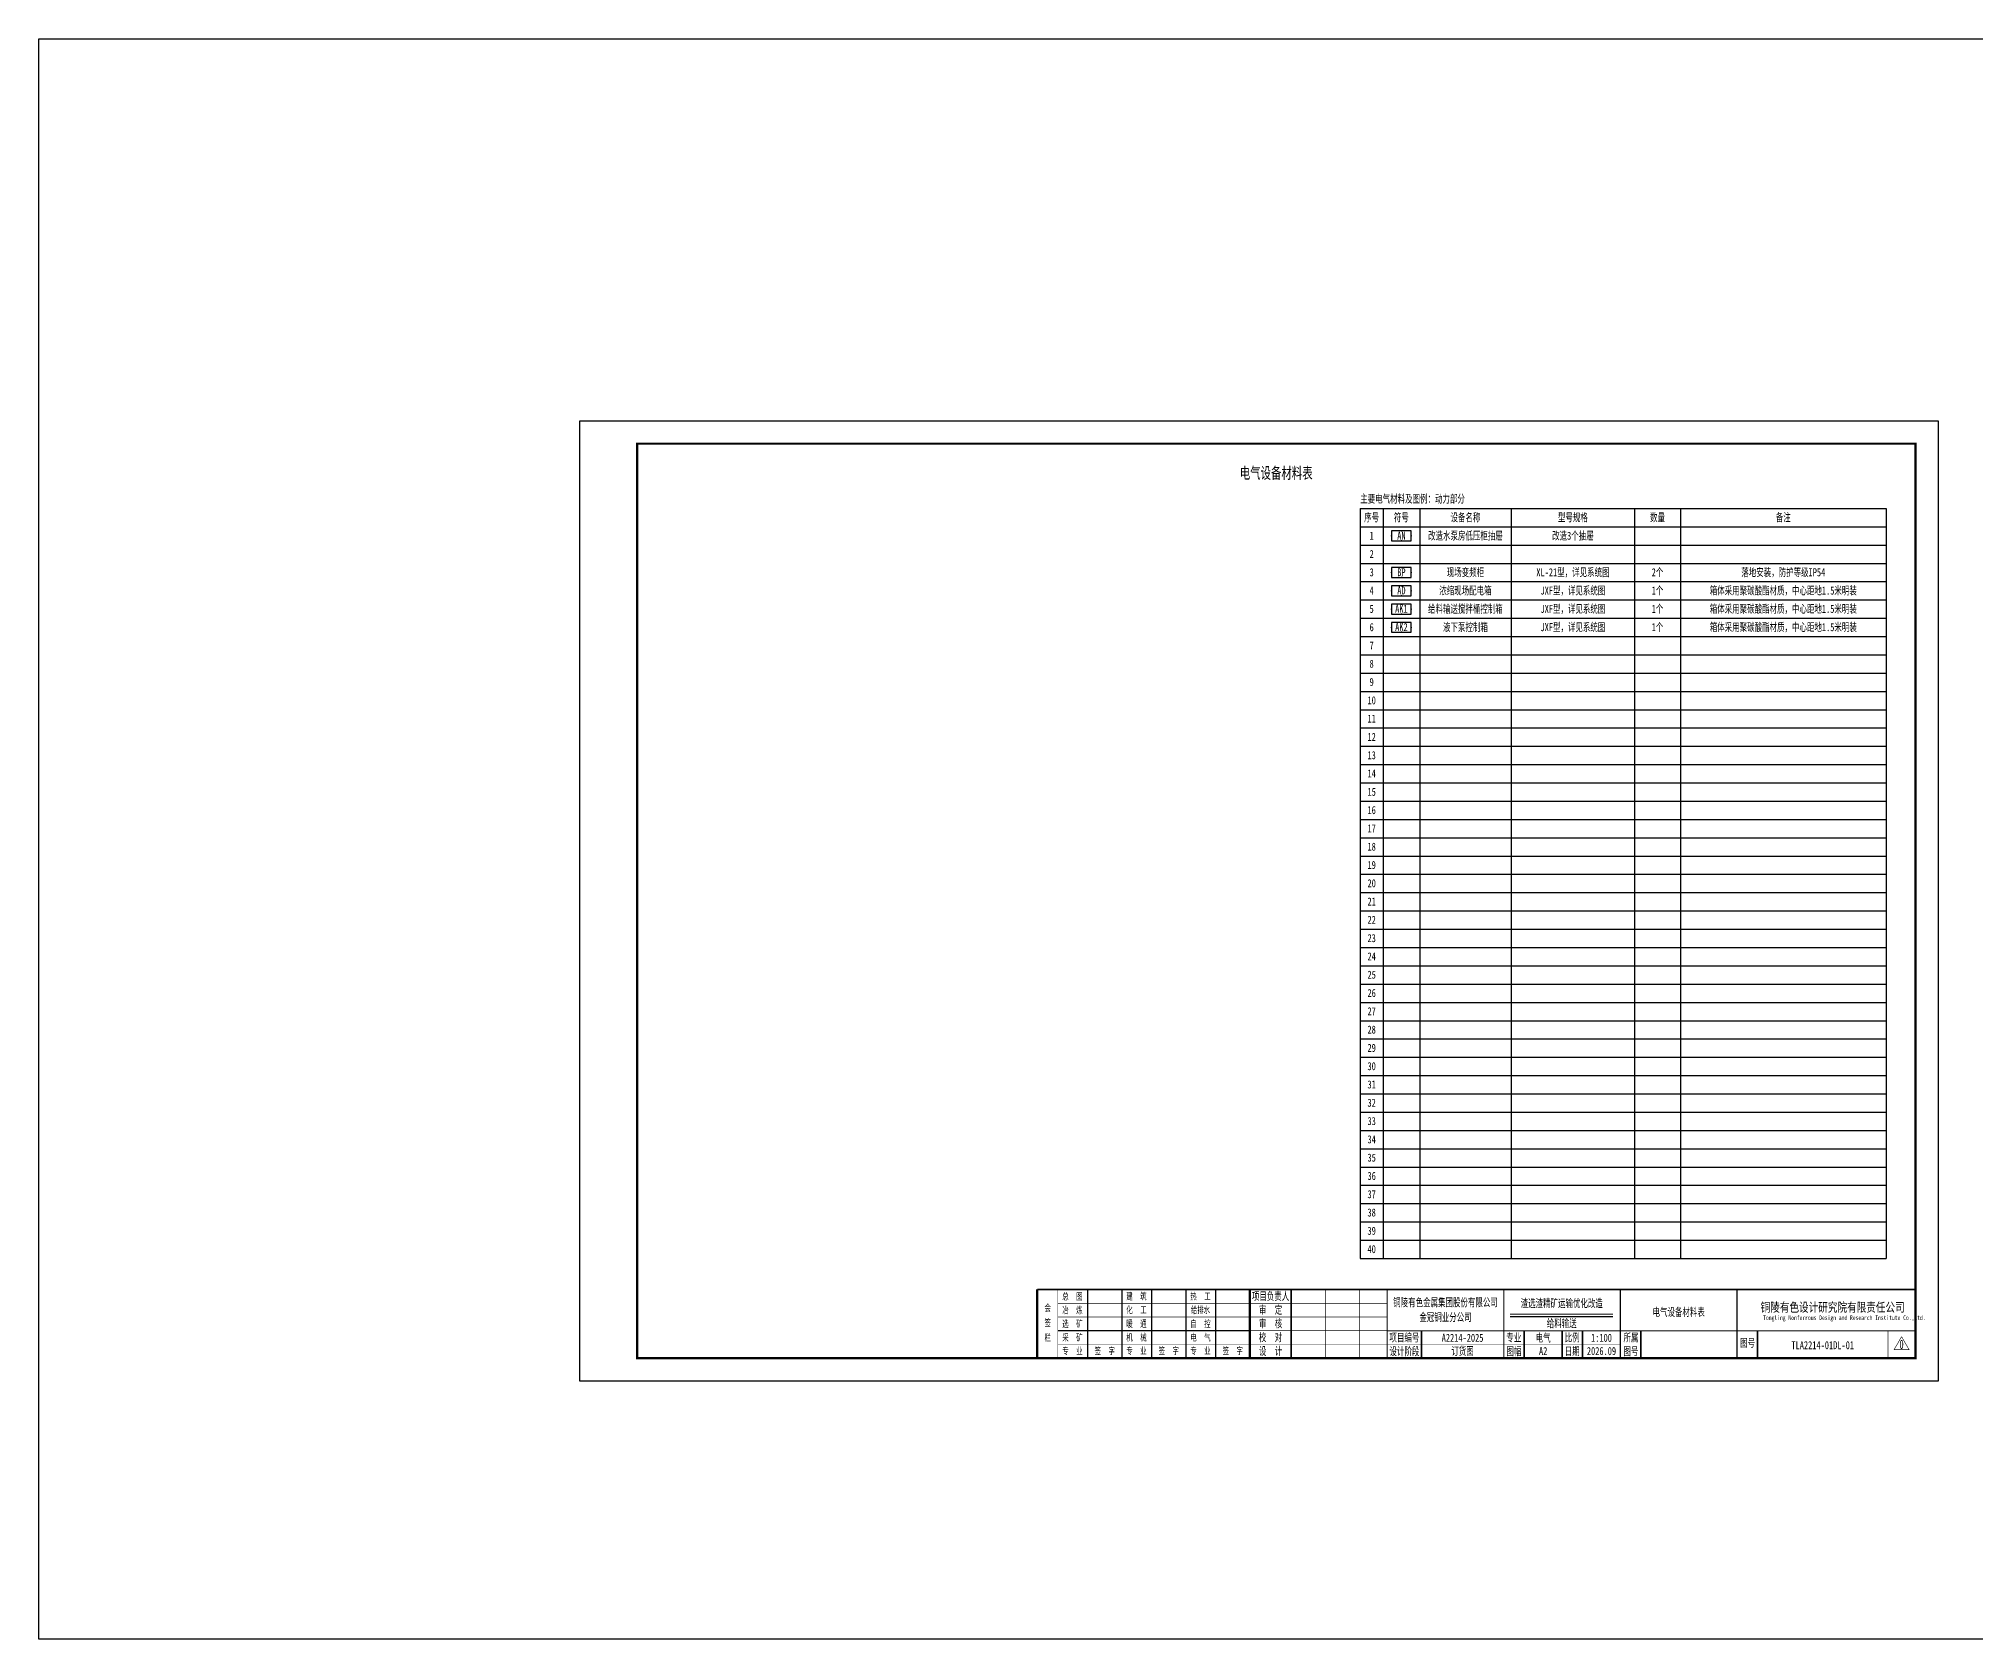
# Model space of a CAD drawing. Header units: millimetres. Extents: x 257344 to 1270023, y 272924 to 540726.
# Drawn here: x 257344 to 342029, y 446375 to 516375 of the extents above; entities that cross this region are included whole.
import ezdxf
from ezdxf.enums import TextEntityAlignment as Align

# ---------------------------------------------------------------- set-up
doc = ezdxf.new("R2010")
doc.units = ezdxf.units.MM
doc.layers.add('SW', color=8, linetype='Continuous', lineweight=20)
for name, color, linetype in [('TEXT', 4, 'Continuous'), ('图框', 7, 'Continuous'), ('照明平面设备层', 1, 'Continuous'), ('电气说明', 7, 'Continuous')]:
    doc.layers.add(name, color=color, linetype=linetype)
doc.styles.add('HZ', font='', dxfattribs={"width": 0.75})
doc.styles.add('标准', font='', dxfattribs={"width": 0.667})
doc.styles.get('HZ').set_extended_font_data('SimSun')
doc.styles.get('标准').set_extended_font_data('NSimSun')

# ---------------------------------------------------------------- blocks, each defined once
blk = doc.blocks.new('PLA1')
at = {"color": 0, "linetype": 'ByBlock', "lineweight": -2}
for p, q in [((-500, 500), (-500, 0)), ((500, 500), (-500, 500)), ((-500, 0), (500, 0)), ((500, 0), (500, 500))]:
    blk.add_line(p, q, dxfattribs=at)
for p in [(-500, 250), (0, 500), (0, 0), (500, 250)]:
    blk.add_point(p, dxfattribs=at)
blk = doc.blocks.new('3')
at = {"layer": 'TEXT', "color": 7, "lineweight": 25, "style": 'HZ', "width": 0.75}
for s, height, p in [('铜陵有色设计研究院有限责任公司', 400, (221501, 249018)), ('Tongling Nonferrous Design and Research Institute Co.,Ltd.', 200, (221613, 248659))]:
    blk.add_text(s, height=height, dxfattribs=at).set_placement(p)
blk = doc.blocks.new('铜陵有色图签02')
at = {"layer": '图框', "linetype": 'Continuous', "lineweight": 50}
for p, q in [((-38401, 3003), (-38401, 1)), ((-29100, 3001), (-29100, 0))]:
    blk.add_line(p, q, dxfattribs=at)
at = {"layer": '图框', "color": 7, "linetype": 'Continuous', "lineweight": 25}
for p, q in [((-36201, 3010), (-36201, 9)), ((-34701, 3010), (-34701, 9)), ((-33401, 3017), (-33401, 16)), ((-31901, 3017), (-31901, 16)), ((-30601, 3017), (-30601, 16)), ((-29100, 1201), (-37501, 1201))]:
    blk.add_line(p, q, dxfattribs=at)
at = {"layer": '图框', "color": 7, "linetype": 'Continuous', "lineweight": 35}
for p, q in [((-27300, 3001), (-27300, 1)), ((-21600, 1197), (-21600, -3)), ((-17100, 1200), (-17100, 0)), ((-15450, 0), (-15450, 1200)), ((-14550, 1200), (-14550, 0)), ((-12000, 1201), (-12000, 1)), ((-6900, 1202), (-6900, 2))]:
    blk.add_line(p, q, dxfattribs=at)
at = {"layer": '图框', "lineweight": 25}
blk.add_line((-17723, 1830), (-13223, 1830), dxfattribs=at)
at = {"layer": '图框', "lineweight": 70, "const_width": 70}
blk.add_lwpolyline([(-17980, 3001), (0, 3001), (-38401, 3001)], dxfattribs=at)
at = {"layer": '图框', "color": 7, "linetype": 'Continuous', "lineweight": 25, "const_width": 25}
for points in [[(-37501, 3000), (-37501, 0)], [(-25800, 3001), (-25800, 1)], [(-24300, 3001), (-24300, 1)], [(-23100, 2401), (-37501, 2401)], [(-23100, 1801), (-37501, 1801)], [(-23100, 1201), (-29100, 1201)], [(-602, 943), (-932, 371), (-272, 371), (-602, 943)], [(-12900, 600), (-18000, 600), (-37501, 600)]]:
    blk.add_lwpolyline(points, dxfattribs=at)
at = {"layer": '图框', "linetype": 'Continuous', "lineweight": 50, "const_width": 50}
for points in [[(-23100, 3001), (-23100, 1)], [(-18000, 3000), (-18000, 0)]]:
    blk.add_lwpolyline(points, dxfattribs=at)
at = {"layer": '图框', "lineweight": 50, "const_width": 50}
for points in [[(-12900, 3001), (-12900, 1)], [(-7800, 3001), (-7800, 1)], [(0, 3000), (0, 0)], [(-23100, 1200), (0, 1200)]]:
    blk.add_lwpolyline(points, dxfattribs=at)
at = {"layer": '图框', "lineweight": 25, "const_width": 35}
blk.add_lwpolyline([(-17723, 1930), (-13223, 1930)], dxfattribs=at)
at = {"layer": '图框', "color": 7, "linetype": 'Continuous', "lineweight": 35, "const_width": 25}
blk.add_lwpolyline([(-1200, 1201), (-1200, 0)], dxfattribs=at)
at = {"layer": '图框', "linetype": 'Continuous', "lineweight": 70, "const_width": 70}
blk.add_lwpolyline([(-38401, 1), (0, 0)], dxfattribs=at)
at = {"layer": '图框', "lineweight": 25}
blk.add_blockref('3', (-228268, -246986), dxfattribs=at)
at = {"layer": 'TEXT', "color": 7, "lineweight": 25, "style": '标准', "width": 0.667}
for s, height, p in [('总  图', 300, (-36862, 2555)), ('建  筑', 300, (-34062, 2562)), ('热  工', 300, (-31262, 2562)), ('项目负责人', 350, (-28197, 2541)), ('签', 300, (-37942, 1404)), ('会', 300, (-37942, 2054)), ('冶  炼', 300, (-36862, 1955)), ('选  矿', 300, (-36862, 1355)), ('化  工', 300, (-34062, 1962)), ('暖  通', 300, (-34062, 1362)), ('给排水', 300, (-31262, 1962)), ('自  控', 300, (-31262, 1362)), ('审  定', 350, (-28197, 1941)), ('审  核', 350, (-28197, 1341)), ('栏', 300, (-37942, 754)), ('采  矿', 300, (-36862, 754)), ('机  械', 300, (-34062, 761)), ('电  气', 300, (-31262, 761)), ('校  对', 350, (-28197, 741)), ('项目编号', 350, (-22343, 730)), ('专业', 350, (-17559, 730)), ('比例', 350, (-15009, 730)), ('所属', 350, (-12438, 730)), ('图号', 350, (-7339, 495)), ('专  业', 300, (-36862, 170)), ('签  字', 300, (-35449, 170)), ('专  业', 300, (-34062, 177)), ('签  字', 300, (-32649, 177)), ('专  业', 300, (-31262, 177)), ('签  字', 300, (-29849, 177)), ('设  计', 350, (-28197, 139)), ('设计阶段', 350, (-22343, 130)), ('图幅', 350, (-17559, 130)), ('日期', 350, (-15009, 130)), ('图号', 350, (-12438, 130))]:
    blk.add_text(s, height=height, dxfattribs=at).set_placement(p, align=Align.CENTER)

msp = doc.modelspace()

# ---------------------------------------------------------------- linework, layer by layer
at = {"color": 3}
msp.add_lwpolyline([(257344.27341, 516374.72138), (780473.32221, 516374.72138), (780473.32221, 446374.72138), (257344.27341, 446374.72138)], close=True, dxfattribs=at)
at = {"layer": '图框', "linetype": 'Continuous', "lineweight": 100, "const_width": 100}
msp.add_lwpolyline([(283508.79781, 458665.48597), (339408.79781, 458665.48597), (339408.79781, 498665.48597), (283508.79781, 498665.48597)], close=True, dxfattribs=at)
at = {"layer": '照明平面设备层', "color": 0}
for p, q in [((315133.55106, 495829.48201), (315133.55106, 463029.48201)), ((315133.55106, 495829.48201), (338133.55106, 495829.48201)), ((316133.55106, 495829.48201), (316133.55106, 463029.48201)), ((317733.55106, 495829.48201), (317733.55106, 463029.48201)), ((321733.55106, 495829.48201), (321733.55106, 463029.48201)), ((327133.55106, 495829.48201), (327133.55106, 463029.48201)), ((329133.55106, 495829.48201), (329133.55106, 463029.48201)), ((338133.55106, 495829.48201), (338133.55106, 463029.48201)), ((315133.55106, 495029.48201), (338133.55106, 495029.48201)), ((315133.55106, 494229.48201), (338133.55106, 494229.48201)), ((315133.55106, 493429.48201), (338133.55106, 493429.48201)), ((315133.55106, 492629.48201), (338133.55106, 492629.48201)), ((315133.55106, 491829.48201), (338133.55106, 491829.48201)), ((315133.55106, 491029.48201), (338133.55106, 491029.48201)), ((315133.55106, 490229.48201), (338133.55106, 490229.48201)), ((315133.55106, 489429.48201), (338133.55106, 489429.48201)), ((315133.55106, 488629.48201), (338133.55106, 488629.48201)), ((315133.55106, 487829.48201), (338133.55106, 487829.48201)), ((315133.55106, 487029.48201), (338133.55106, 487029.48201)), ((315133.55106, 486229.48201), (338133.55106, 486229.48201)), ((315133.55106, 485429.48201), (338133.55106, 485429.48201)), ((315133.55106, 484629.48201), (338133.55106, 484629.48201)), ((315133.55106, 483829.48201), (338133.55106, 483829.48201)), ((315133.55106, 483029.48201), (338133.55106, 483029.48201)), ((315133.55106, 482229.48201), (338133.55106, 482229.48201)), ((315133.55106, 481429.48201), (338133.55106, 481429.48201)), ((315133.55106, 480629.48201), (338133.55106, 480629.48201)), ((315133.55106, 479829.48201), (338133.55106, 479829.48201)), ((315133.55106, 479029.48201), (338133.55106, 479029.48201)), ((315133.55106, 478229.48201), (338133.55106, 478229.48201)), ((315133.55106, 477429.48201), (338133.55106, 477429.48201)), ((315133.55106, 476629.48201), (338133.55106, 476629.48201)), ((315133.55106, 475829.48201), (338133.55106, 475829.48201)), ((315133.55106, 475029.48201), (338133.55106, 475029.48201)), ((315133.55106, 474229.48201), (338133.55106, 474229.48201)), ((315133.55106, 473429.48201), (338133.55106, 473429.48201)), ((315133.55106, 472629.48201), (338133.55106, 472629.48201)), ((315133.55106, 471829.48201), (338133.55106, 471829.48201)), ((315133.55106, 471029.48201), (338133.55106, 471029.48201)), ((315133.55106, 470229.48201), (338133.55106, 470229.48201)), ((315133.55106, 469429.48201), (338133.55106, 469429.48201)), ((315133.55106, 468629.48201), (338133.55106, 468629.48201)), ((315133.55106, 467829.48201), (338133.55106, 467829.48201)), ((315133.55106, 467029.48201), (338133.55106, 467029.48201)), ((315133.55106, 466229.48201), (338133.55106, 466229.48201)), ((315133.55106, 465429.48201), (338133.55106, 465429.48201)), ((315133.55106, 464629.48201), (338133.55106, 464629.48201)), ((315133.55106, 463829.48201), (338133.55106, 463829.48201)), ((315133.55106, 463029.48201), (338133.55106, 463029.48201))]:
    msp.add_line(p, q, dxfattribs=at)
at = {"layer": '照明平面设备层', "color": 0, "lineweight": -3, "ltscale": 100}
msp.add_lwpolyline([(281008.79781, 499665.48597), (340408.79781, 499665.48597), (340408.79781, 457665.48597), (281008.79781, 457665.48597)], close=True, dxfattribs=at)

# ---------------------------------------------------------------- block references
at = {"layer": '图框', "lineweight": 25}
msp.add_blockref('铜陵有色图签02', (339408.79781, 458665.48597), dxfattribs=at)
at = {"layer": '照明平面设备层', "color": 2, "linetype": 'ByBlock', "lineweight": 30, "xscale": 0.8640000000596046, "yscale": 0.8640000000596046, "zscale": 0.8640000000596045}
msp.add_blockref('PLA1', (316933.55106, 494413.48201), dxfattribs=at)
at = {"layer": '照明平面设备层', "color": 4, "linetype": 'ByBlock', "lineweight": 30, "xscale": 0.8640000000596046, "yscale": 0.8640000000596046, "zscale": 0.864}
msp.add_blockref('PLA1', (316933.55106, 492813.48201), dxfattribs=at)
at = {"layer": '照明平面设备层', "color": 1, "linetype": 'ByBlock', "lineweight": 30, "xscale": 0.8640000000596046, "yscale": 0.8640000000596046, "zscale": 0.864}
for p in [(316933.55106, 492013.48201), (316933.55106, 491213.48201), (316933.55106, 490413.48201)]:
    msp.add_blockref('PLA1', p, dxfattribs=at)

# ---------------------------------------------------------------- texts
at = {"layer": 'SW', "color": 7, "linetype": 'ByBlock', "lineweight": 25, "style": '标准', "width": 0.667}
msp.add_text('主要电气材料及图例：动力部分', height=350, dxfattribs=at).set_placement((315133.55106, 496079.08302))
for s, p in [('序号', (315633.55106, 495265.08302)), ('符号', (316933.55106, 495265.08302)), ('设备名称', (319733.55106, 495265.08302)), ('型号规格', (324433.55106, 495265.08302)), ('数量', (328133.55106, 495265.08302)), ('备注', (333633.55106, 495265.08302)), ('1', (315633.55106, 494465.08302)), ('AN', (316933.55106, 494468.68186)), ('改造水泵房低压柜抽屉', (319733.55106, 494465.08302)), ('改造3个抽屉', (324433.55106, 494465.08302)), ('2', (315633.55106, 493665.08302)), ('3', (315633.55106, 492865.08302)), ('BP', (316933.55106, 492868.68186)), ('现场变频柜', (319733.55106, 492865.08302)), ('XL-21型，详见系统图', (324433.55106, 492865.08302)), ('2个', (328133.55106, 492865.08302)), ('落地安装，防护等级IP54', (333633.55106, 492865.08302)), ('4', (315633.55106, 492065.08302)), ('AD', (316933.55106, 492068.68186)), ('浓缩现场配电箱', (319733.55106, 492065.08302)), ('JXF型，详见系统图', (324433.55106, 492065.08302)), ('1个', (328133.55106, 492065.08302)), ('5', (315633.55106, 491265.08302)), ('AK1', (316933.55106, 491268.68186)), ('给料输送搅拌桶控制箱', (319733.55106, 491265.08302)), ('JXF型，详见系统图', (324433.55106, 491265.08302)), ('1个', (328133.55106, 491265.08302)), ('箱体采用聚碳酸酯材质，中心距地1.5米明装', (333633.55106, 491265.08302)), ('6', (315633.55106, 490465.08302)), ('AK2', (316933.55106, 490468.68186)), ('液下泵控制箱', (319733.55106, 490465.08302)), ('JXF型，详见系统图', (324433.55106, 490465.08302)), ('1个', (328133.55106, 490465.08302)), ('箱体采用聚碳酸酯材质，中心距地1.5米明装', (333633.55106, 490465.08302)), ('7', (315633.55106, 489665.08302)), ('8', (315633.55106, 488865.08302)), ('9', (315633.55106, 488065.08302)), ('10', (315633.55106, 487265.08302)), ('11', (315633.55106, 486465.08302)), ('12', (315633.55106, 485665.08302)), ('13', (315633.55106, 484865.08302)), ('14', (315633.55106, 484065.08302)), ('15', (315633.55106, 483265.08302)), ('16', (315633.55106, 482465.08302)), ('17', (315633.55106, 481665.08302)), ('18', (315633.55106, 480865.08302)), ('19', (315633.55106, 480065.08302)), ('20', (315633.55106, 479265.08302)), ('21', (315633.55106, 478465.08302)), ('22', (315633.55106, 477665.08302)), ('23', (315633.55106, 476865.08302)), ('24', (315633.55106, 476065.08302)), ('25', (315633.55106, 475265.08302)), ('26', (315633.55106, 474465.08302)), ('27', (315633.55106, 473665.08302)), ('28', (315633.55106, 472865.08302)), ('29', (315633.55106, 472065.08302)), ('30', (315633.55106, 471265.08302)), ('31', (315633.55106, 470465.08302)), ('32', (315633.55106, 469665.08302)), ('33', (315633.55106, 468865.08302)), ('34', (315633.55106, 468065.08302)), ('35', (315633.55106, 467265.08302)), ('36', (315633.55106, 466465.08302)), ('37', (315633.55106, 465665.08302)), ('38', (315633.55106, 464865.08302)), ('39', (315633.55106, 464065.08302)), ('40', (315633.55106, 463265.08302))]:
    msp.add_text(s, height=350, dxfattribs=at).set_placement(p, align=Align.CENTER)
at = {"layer": 'SW', "color": 0, "linetype": 'ByBlock', "lineweight": 25, "style": '标准', "width": 0.667}
msp.add_text('箱体采用聚碳酸酯材质，中心距地1.5米明装', height=350, dxfattribs=at).set_placement((333633.55106, 492065.08302), align=Align.CENTER)
at = {"layer": 'SW', "color": 4, "linetype": 'Continuous', "lineweight": 25, "style": '标准', "width": 0.667}
for s, height, p in [('铜陵有色金属集团股份有限公司', 350, (318862.65097, 460933.57187)), ('金冠铜业分公司', 350, (318862.65097, 460285.90163)), ('渣选渣精矿运输优化改造', 350, (323945.64971, 460896.46561)), ('电气设备材料表', 350, (329059.70922, 460512.39892)), ('给料输送', 350, (323945.64971, 460019.79762)), ('A2214-2025', 350, (319608.22153, 459385.16599)), ('电气', 350, (323132.97432, 459385.16599)), ('A2', 350, (323132.97432, 458805.46394)), ('2026.09', 350, (325682.97432, 458805.46394)), ('1:100', 350, (325682.97432, 459385.16599)), ('TLA2214-01DL-01', 350, (335358.11222, 459061.95653)), ('0', 400, (338806.57029, 459073.44634))]:
    msp.add_text(s, height=height, dxfattribs=at).set_placement(p, align=Align.CENTER)
at = {"layer": 'SW', "color": 1, "linetype": 'Continuous', "lineweight": 25, "style": '标准', "width": 0.667}
msp.add_text('订货图', height=350, dxfattribs=at).set_placement((319608.22153, 458805.46394), align=Align.CENTER)
at = {"layer": '电气说明', "style": '标准', "width": 0.667}
msp.add_text('电气设备材料表', height=500, dxfattribs=at).set_placement((311458.79781, 497132.81513), align=Align.CENTER)

doc.saveas('drawing.dxf')
